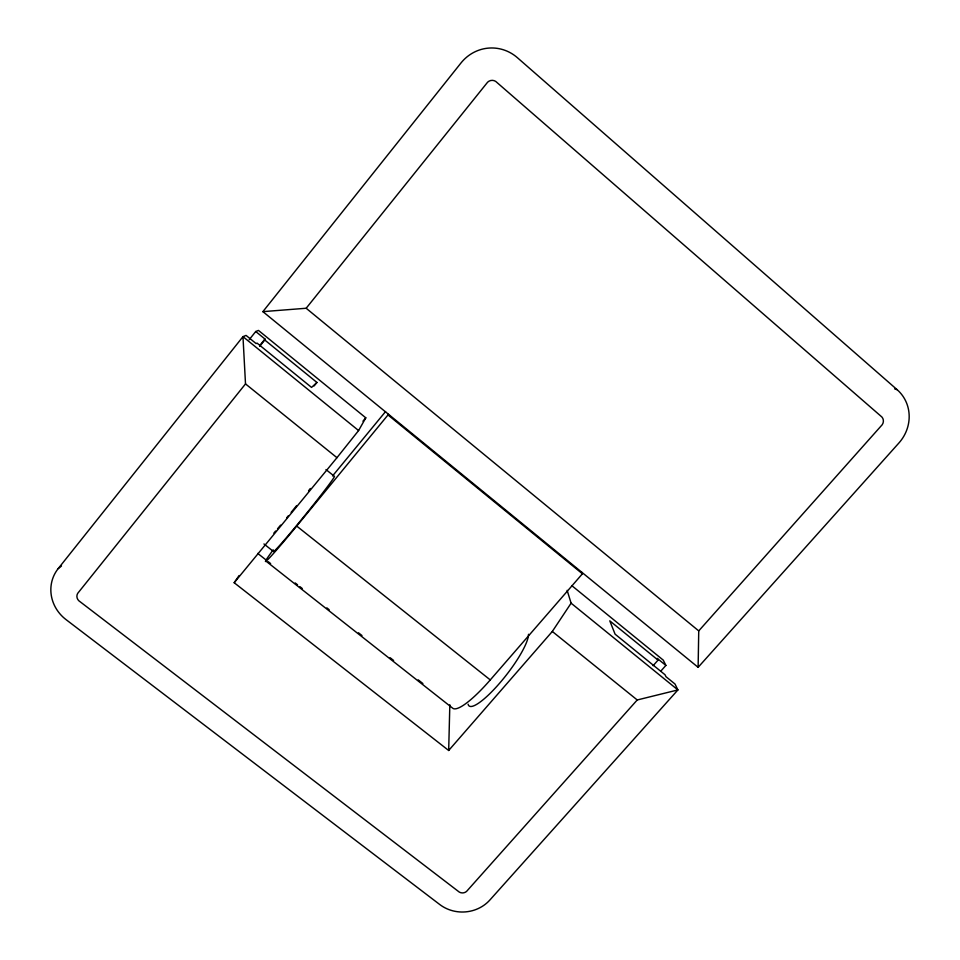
<?xml version="1.0" encoding="UTF-8"?>
<svg xmlns="http://www.w3.org/2000/svg" width="960" height="960" viewBox="0 0 960 960"><rect width="100%" height="100%" fill="white"/><g stroke="black" fill="none" stroke-linecap="round" stroke-linejoin="round"><path stroke-width="1.44" d="M698.124 667.32L698.736 630.9L882.216 424.716A6.516 6.156 -42.5 0 0 881.94 417.048L495.72 81.42A6.948 6.684 -89.2 0 0 487.62 82.188L306.168 308.256L262.896 311.64L460.956 63.012A41.484 39.912 -89.3 0 1 517.38 57.684L897.144 389.7A38.952 36.816 -42.7 0 1 898.92 442.98L698.124 667.32L262.896 311.64M239.076 575.544L234.18 582.732L448.68 750.48L449.832 704.76M273.228 549.852A60.564 2.04 -51 0 0 296.712 526.08L388.524 414.3M234.18 582.732L336.96 457.692L358.596 430.56L365.796 417.828L258.468 330.408L255.732 331.512L249.192 339.708M448.68 750.48L552.312 631.464L571.104 603.18L567.144 590.364M653.088 665.7L658.044 660.12L609.78 620.832L615.084 634.152L665.04 674.76L665.952 676.656L675 684.012L677.904 689.928L489.888 900A35.736 33.24 -1.4 0 1 439.74 904.512L66.048 619.62A38.016 35.748 27.7 0 1 58.188 568.62L242.976 336.648L246.06 335.4L256.092 343.56L257.052 343.116L311.556 387.42L316.932 382.452L264.42 339.72L259.74 345.564M259.716 346.296L265.308 339.312L255.732 331.512M358.596 430.56L242.976 336.648L245.508 383.904L77.676 593.388A6.36 5.976 27.5 0 0 78.792 600.732L459.3 892.092A5.976 5.544 -1.4 0 0 466.536 891.444L637.224 699.972L677.904 689.928L571.104 603.18M314.112 385.932L316.932 382.452M332.544 475.956L385.572 411.564M362.952 421.176L365.796 417.828M265.812 561L452.664 708.168A59.208 12.384 -51.9 0 0 490.272 679.92L582.408 573.792L581.844 572.292M660.888 671.028L665.88 665.424L663.288 660.156L571.728 585.576M58.188 568.62L61.5 565.992M264.42 339.72L265.308 339.312M894.72 388.92L897.144 389.7M257.724 553.416L265.932 559.884M268.272 561.72L270.612 563.568M295.212 582.948L297.552 584.796M299.904 586.644L302.244 588.492M326.844 607.86L329.184 609.708M358.464 632.784L361.98 635.544M390.096 657.696L393.612 660.468M418.212 679.848L422.892 683.532M263.952 543.96L273.492 551.496A48.432 1.632 -51 0 0 306.336 513.588A48.432 1.632 -51 0 0 334.332 476.28L325.98 469.56M296.712 526.08L490.272 679.92M245.508 383.904L336.96 457.692M552.312 631.464L637.224 699.972M665.88 665.424L657.204 658.356L658.044 660.12M388.176 415.092L582.408 573.792M306.168 308.256L698.736 630.9M310.344 488.484A48.492 1.2 -50.9 0 1 308.544 490.776M296.664 505.584A48.492 1.2 -50.9 0 1 291.132 512.376M288.408 515.7A48.492 1.2 -50.9 0 1 286.62 517.872M280.608 525.12A48.492 1.2 -50.9 0 1 277.548 528.768M275.628 531.036A48.492 1.2 -50.9 0 1 273.84 533.136M528.492 634.296A47.304 10.296 -52 0 1 499.848 682.932A47.304 10.296 -52 0 1 468.12 704.22"/></g></svg>
